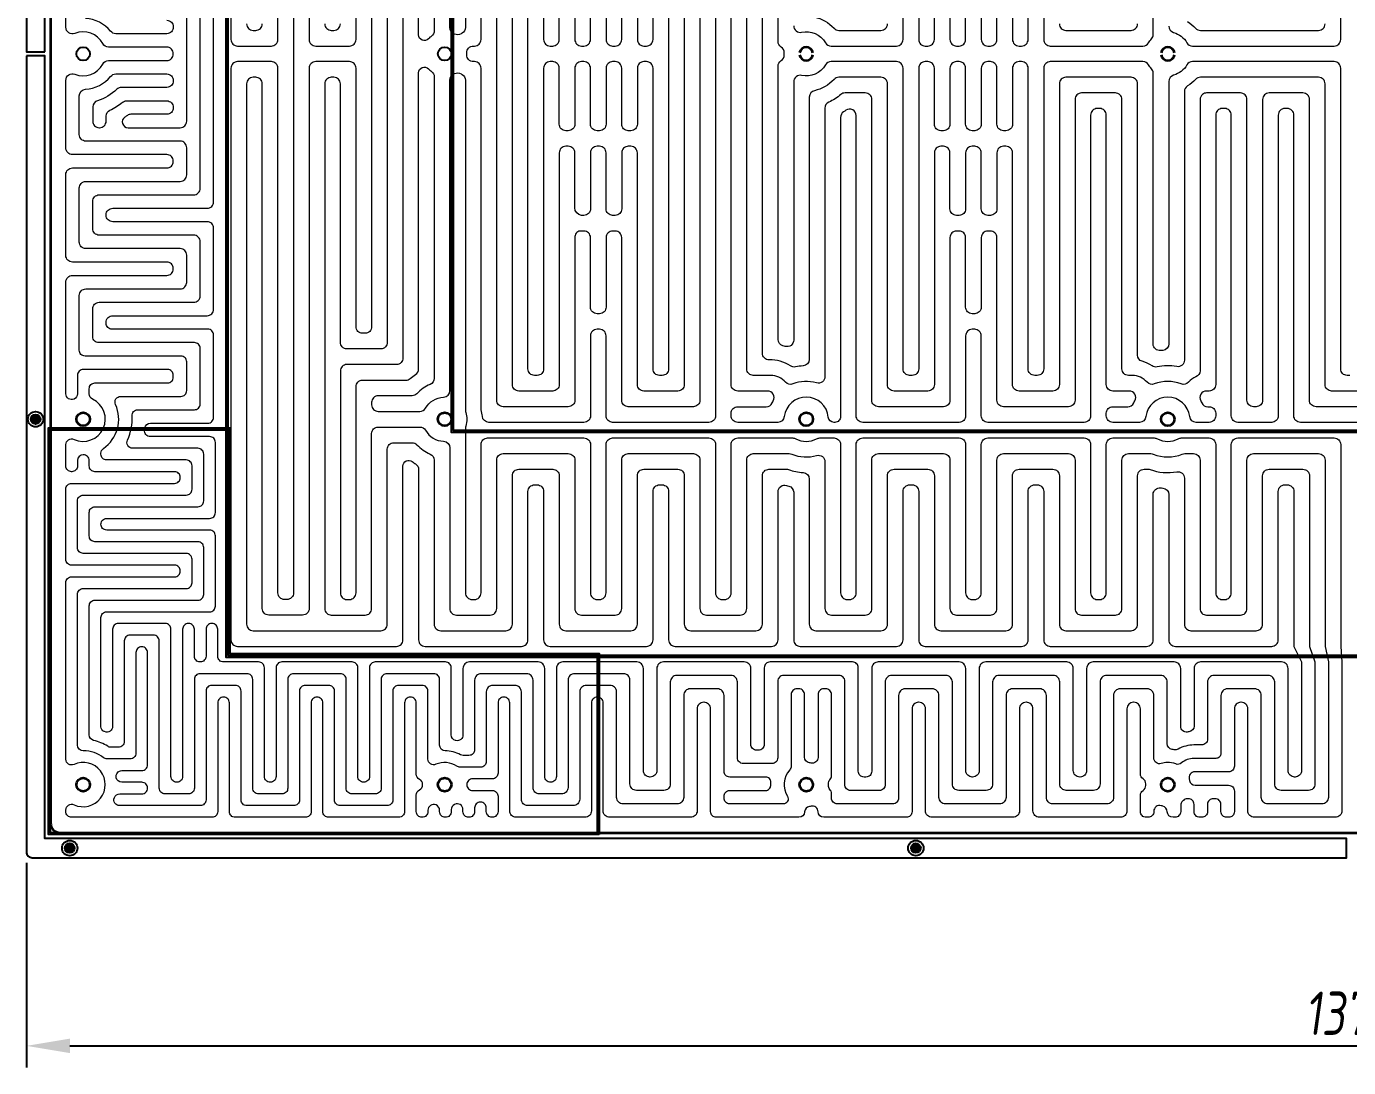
# Model space of a CAD drawing. Header units: millimetres. Extents: x -5937 to 68925, y -3068 to 5300.
# Drawn here: x 59441 to 60128, y 3664 to 4205 of the extents above; entities that cross this region are included whole.
import ezdxf

# ---------------------------------------------------------------- set-up
doc = ezdxf.new("R2010")
doc.units = ezdxf.units.MM
doc.header["$LTSCALE"] = 7
doc.header["$PDSIZE"] = -1
doc.layers.add('参照', color=6, linetype='Continuous', lineweight=9)
doc.layers.add('填充', color=3, linetype='Continuous', lineweight=9)
doc.layers.add('发热分区', color=20, linetype='Continuous')
doc.layers.add('菲林', color=21, linetype='Continuous')
doc.styles.add('斜仿宋', font='tssdeng.shx', dxfattribs={"width": 0.8, "oblique": 8, "bigfont": 'tssdchn.shx'})
doc.dimstyles.new('YanXiu', dxfattribs={"dimtxt": 22.5778, "dimasz": 22.5778, "dimexe": 11.2889, "dimexo": 5.64445, "dimgap": 5.64445, "dimtad": 1, "dimtoh": 1, "dimzin": 9, "dimdsep": 46, "dimtxsty": '斜仿宋', "dimcen": 22.5778, "dimazin": 2, "dimtfac": 1, "dimtmove": 0, "dimatfit": 3, "dimfxl": 1, "dimarcsym": 1})

# ---------------------------------------------------------------- blocks, each defined once
blk = doc.blocks.new('*D82')
at = {"color": 0, "lineweight": -2}
for p, q in [((59440.65, 3770.41), (59440.65, 3663.94)), ((60815.65, 3770.41), (60815.65, 3663.94)), ((59463.23, 3675.23), (60793.08, 3675.23))]:
    blk.add_line(p, q, dxfattribs=at)
at = {"color": 0}
for points in [[(59463.23, 3678.99), (59463.23, 3671.47), (59440.65, 3675.23)], [(60793.08, 3671.47), (60793.08, 3678.99), (60815.65, 3675.23)]]:
    blk.add_solid(points, dxfattribs=at)
at = {"layer": 'Defpoints', "color": 0}
for p in [(59440.65, 3776.06), (60815.65, 3776.06), (60815.65, 3675.23)]:
    blk.add_point(p, dxfattribs=at)
at = {"color": 0, "insert": (60128.15, 3692.16), "char_height": 22.578, "attachment_point": 5, "style": '斜仿宋'}
blk.add_mtext('1375', dxfattribs=at)

msp = doc.modelspace()

# ---------------------------------------------------------------- hatches: boundary and pattern name
at = {"layer": '填充', "ltscale": 10}
h = msp.add_hatch(color=3, dxfattribs=at)
h.dxf.hatch_style = 1
edge = h.paths.add_edge_path()
edge.add_arc((59445.404, 4001.056), 2.5, 360, 720)
edge = h.paths.add_edge_path(flags=16)
edge.add_arc((59445.404, 4001.056), 1.5, 360, 720)
h = msp.add_hatch(color=3, dxfattribs=at)
h.dxf.hatch_style = 1
edge = h.paths.add_edge_path()
edge.add_arc((59445.404, 4001.056), 0.95, 360, 720)
edge = h.paths.add_edge_path(flags=16)
edge.add_arc((59445.404, 4001.056), 0.55, 360, 720)
h = msp.add_hatch(color=3, dxfattribs=at)
h.dxf.hatch_style = 1
edge = h.paths.add_edge_path()
edge.add_arc((59463.154, 3778.056), 2.5, 360, 720)
edge = h.paths.add_edge_path(flags=16)
edge.add_arc((59463.154, 3778.056), 1.5, 360, 720)
h = msp.add_hatch(color=3, dxfattribs=at)
h.dxf.hatch_style = 1
edge = h.paths.add_edge_path()
edge.add_arc((59463.154, 3778.056), 0.95, 360, 720)
edge = h.paths.add_edge_path(flags=16)
edge.add_arc((59463.154, 3778.056), 0.55, 360, 720)
h = msp.add_hatch(color=3, dxfattribs=at)
h.dxf.hatch_style = 1
edge = h.paths.add_edge_path()
edge.add_arc((59903.154, 3778.056), 2.5, 360, 720)
edge = h.paths.add_edge_path(flags=16)
edge.add_arc((59903.154, 3778.056), 1.5, 360, 720)
h = msp.add_hatch(color=3, dxfattribs=at)
h.dxf.hatch_style = 1
edge = h.paths.add_edge_path()
edge.add_arc((59903.154, 3778.056), 0.95, 360, 720)
edge = h.paths.add_edge_path(flags=16)
edge.add_arc((59903.154, 3778.056), 0.55, 360, 720)

# ---------------------------------------------------------------- linework, layer by layer
at = {"color": 7, "linetype": 'Continuous', "lineweight": 35}
for points in [[(59655.154, 4601.056), (59655.154, 4626.056), (59639.154, 4626.056), (59623.154, 4626.056), (59623.154, 4601.056, -0.4142136), (59618.154, 4596.056), (59458.154, 4596.056, 0.4142136), (59453.154, 4591.056), (59453.154, 3791.056, 0.4142136), (59458.154, 3786.056), (60798.154, 3786.056, 0.4142136), (60803.154, 3791.056), (60803.154, 4591.056, 0.4142136), (60798.154, 4596.056), (60638.154, 4596.056, -0.4142136), (60633.154, 4601.056), (60633.154, 4626.056), (60617.154, 4626.056), (60601.154, 4626.056), (60601.154, 4601.056)], [(59849.618, 4191.556, 0.8660254), (59842.69, 4191.556)], [(60037.618, 4191.556, 0.8660254), (60030.69, 4191.556)], [(59842.69, 4190.556, 0.8660254), (59849.618, 4190.556)], [(60030.69, 4190.556, 0.8660254), (60037.618, 4190.556)]]:
    msp.add_lwpolyline(points, format="xyb", dxfattribs=at)
at = {"color": 4}
for points in [[(59453.154, 4386.616), (59545.41, 4386.616), (59545.41, 3995.496), (59453.154, 3995.496)], [(59737.488, 3786.056), (60518.82, 3786.056), (60518.82, 3877.312), (59737.488, 3877.312)]]:
    msp.add_lwpolyline(points, close=True, dxfattribs=at)
at = {"color": 5}
for points in [[(59738.488, 3785.056), (59452.154, 3785.056), (59452.154, 3996.496), (59546.41, 3996.496), (59546.41, 3879.312), (59738.488, 3879.312)], [(59737.488, 3786.056), (59453.154, 3786.056), (59453.154, 3995.496), (59545.41, 3995.496), (59545.41, 3878.312), (59737.488, 3878.312), (59737.488, 3786.056)]]:
    msp.add_lwpolyline(points, close=True, dxfattribs=at)
at = {"color": 1}
for centre, radius in [((59470.154, 4191.056), 3.492), ((59658.154, 4191.056), 3.5)]:
    msp.add_circle(centre, radius, dxfattribs=at)
at = {"color": 7, "linetype": 'Continuous', "lineweight": 35}
for centre in [(59470.154, 4001.056), (59658.154, 4001.056), (59846.154, 4001.056), (60034.154, 4001.056), (59470.154, 3811.056), (59658.154, 3811.056), (59846.154, 3811.056), (60034.154, 3811.056)]:
    msp.add_circle(centre, 3.5, dxfattribs=at)
at = {"layer": '参照'}
for points in [[(59547.02, 4495.765), (59547.02, 4198.52, 0.4142136), (59550.42, 4195.12), (59568.003, 4195.12, 0.4142136), (59571.403, 4198.52), (59571.403, 4471.382, -0.4142136)], [(59587.659, 4479.51), (59587.659, 4198.52, 0.4142136), (59591.059, 4195.12), (59608.642, 4195.12, 0.4142136), (59612.042, 4198.52), (59612.042, 4332.953, -0.4142136)], [(59579.531, 4471.382), (59579.531, 3910.731, -0.4142136), (59576.131, 3907.331), (59574.803, 3907.331, -0.4142136), (59571.403, 3910.731), (59571.403, 4183.592, 0.4142136), (59568.003, 4186.992), (59550.42, 4186.992, 0.4142136), (59547.02, 4183.592), (59547.02, 3886.347, 0.4142136), (59550.42, 3882.947), (59633.025, 3882.947, 0.4142136), (59636.425, 3886.347), (59636.425, 3976.66, -0.6219252), (59641.252, 3979.04, 0.0193871), (59643.008, 3977.797, -0.2536359), (59644.553, 3974.948), (59644.553, 3886.347, 0.4142136), (59647.953, 3882.947), (59698.047, 3882.947, 0.4142136), (59701.447, 3886.347), (59701.447, 3963.528, -0.4142136), (59704.847, 3966.928), (59706.175, 3966.928, -0.4142136), (59709.575, 3963.528), (59709.575, 3886.347, 0.4142136), (59712.975, 3882.947), (59763.069, 3882.947, 0.4142136), (59766.469, 3886.347), (59766.469, 3963.528, -0.4142136), (59769.869, 3966.928), (59771.196, 3966.928, -0.4142136), (59774.596, 3963.528), (59774.596, 3886.347, 0.4142136), (59777.996, 3882.947), (59828.091, 3882.947, 0.4142136), (59831.491, 3886.347), (59831.491, 3963.415, -0.5021788), (59835.865, 3966.673, 0.0087743), (59837.078, 3966.333, -0.3411658), (59839.618, 3963.043), (59839.618, 3886.347, 0.4142136), (59843.018, 3882.947), (59893.112, 3882.947, 0.4142136), (59896.512, 3886.347), (59896.512, 3963.528, -0.4142136), (59899.912, 3966.928), (59901.24, 3966.928, -0.4142136), (59904.64, 3963.528), (59904.64, 3886.347, 0.4142136), (59908.04, 3882.947), (59958.134, 3882.947, 0.4142136), (59961.534, 3886.347), (59961.534, 3963.528, -0.4142136), (59964.934, 3966.928), (59966.262, 3966.928, -0.4142136), (59969.662, 3963.528), (59969.662, 3886.347, 0.4142136), (59973.062, 3882.947), (60023.156, 3882.947, 0.4142136), (60026.556, 3886.347), (60026.556, 3961.991, -0.4459295), (60030.319, 3965.372, 0.0084832), (60031.532, 3965.262, -0.3929539), (60034.684, 3961.871), (60034.684, 3886.347, 0.4142136), (60038.084, 3882.947), (60088.178, 3882.947, 0.4142136), (60091.578, 3886.347), (60091.578, 3963.528, -0.4142136), (60094.978, 3966.928), (60096.305, 3966.928, -0.4142136), (60099.705, 3963.528), (60099.705, 3882.947), (60103.709, 3874.82), (60103.709, 3818.409, -0.4142136), (60100.309, 3815.009), (60100.125, 3815.009, -0.4142136), (60096.725, 3818.409), (60096.725, 3871.42, 0.4142136), (60093.325, 3874.82), (60051.235, 3874.82, 0.4142136), (60047.835, 3871.42), (60047.835, 3841.513, -0.3833394), (60045.154, 3838.53, 0.0093416), (60044.281, 3838.42, -0.4570215), (60040.851, 3841.389), (60040.851, 3871.42, 0.4142136), (60037.451, 3874.82), (59995.361, 3874.82, 0.4142136), (59991.961, 3871.42), (59991.961, 3818.409, -0.4142136), (59988.561, 3815.009), (59988.376, 3815.009, -0.4142136), (59984.976, 3818.409), (59984.976, 3871.42, 0.4142136), (59981.576, 3874.82), (59939.486, 3874.82, 0.4142136), (59936.086, 3871.42), (59936.086, 3818.409, -0.4142136), (59932.686, 3815.009), (59932.502, 3815.009, -0.4142136), (59929.102, 3818.409), (59929.102, 3871.42, 0.4142136), (59925.702, 3874.82), (59883.612, 3874.82, 0.4142136), (59880.212, 3871.42), (59880.212, 3818.009, -0.4142136), (59877.212, 3815.009), (59876.228, 3815.009, -0.4142136), (59873.228, 3818.009), (59873.228, 3871.82, 0.4142136), (59870.228, 3874.82), (59827.337, 3874.82, 0.4142136), (59824.337, 3871.82), (59824.337, 3831.978, -0.4142136), (59821.337, 3828.978), (59820.353, 3828.978, -0.4142136), (59817.353, 3831.978), (59817.353, 3871.42, 0.4142136), (59813.953, 3874.82), (59771.863, 3874.82, 0.4142136), (59768.463, 3871.42), (59768.463, 3818.409, -0.4142136), (59765.063, 3815.009), (59764.879, 3815.009, -0.4142136), (59761.479, 3818.409), (59761.479, 3871.42, 0.4142136), (59758.079, 3874.82), (59719.631, 3874.82, 0.4142136), (59716.231, 3871.42), (59716.231, 3815.276, -0.4142136), (59713.231, 3812.276), (59713.158, 3812.276, -0.4142136), (59710.158, 3815.276), (59710.158, 3871.42, 0.4142136), (59706.758, 3874.82), (59671.045, 3874.82, 0.4142136), (59667.645, 3871.42), (59667.645, 3836.893, -0.4882843), (59663.914, 3833.984, 0.0007086), (59663.849, 3834, -0.3446219), (59661.572, 3836.912), (59661.572, 3871.82, 0.4142136), (59658.572, 3874.82), (59622.059, 3874.82, 0.4142136), (59619.059, 3871.82), (59619.059, 3815.276, -0.4142136), (59616.059, 3812.276), (59615.986, 3812.276, -0.4142136), (59612.986, 3815.276), (59612.986, 3871.82, 0.4142136), (59609.986, 3874.82), (59573.473, 3874.82, 0.4142136), (59570.473, 3871.82), (59570.473, 3815.276, -0.4142136), (59567.473, 3812.276), (59567.4, 3812.276, -0.4142136), (59564.4, 3815.276), (59564.4, 3871.82, 0.4142136), (59561.4, 3874.82), (59543.107, 3874.82, -0.4142136), (59540.107, 3877.82), (59540.107, 3891.832, 0.4142136), (59537.107, 3894.832), (59537.033, 3894.832, 0.4142136), (59534.033, 3891.832), (59534.033, 3877.82, -0.4142136), (59531.033, 3874.82), (59530.96, 3874.82, -0.4142136), (59527.96, 3877.82), (59527.96, 3891.832, 0.4142136), (59524.96, 3894.832), (59524.887, 3894.832, 0.4142136), (59521.887, 3891.832), (59521.887, 3815.276, -0.4142136), (59518.887, 3812.276), (59518.814, 3812.276, -0.4142136), (59515.814, 3815.276), (59515.814, 3891.832, 0.4142136), (59512.814, 3894.832), (59488.447, 3894.832, 0.4142136), (59485.447, 3891.832), (59485.447, 3841.378, -0.5320931), (59481.32, 3838.598, 0.00269), (59481.023, 3838.716, -0.3083471), (59479.374, 3841.136), (59479.374, 3897.905, -0.4142136), (59482.374, 3900.905), (59535.892, 3900.905, 0.4142136), (59538.892, 3903.905), (59538.892, 3940.418, 0.4142136), (59535.892, 3943.418), (59482.374, 3943.418, -0.4142136), (59479.374, 3946.418), (59479.374, 3946.491, -0.4142136), (59482.374, 3949.491), (59535.892, 3949.491, 0.4142136), (59538.892, 3952.491), (59538.892, 3989.004, 0.4142136), (59535.892, 3992.004), (59505.074, 3992.004, -0.465421), (59502.118, 3995.516, 0.0070308), (59502.261, 3996.417, -0.3727824), (59505.23, 3998.988), (59534.981, 3998.988, 0.4142136), (59537.981, 4001.988), (59537.981, 4044.878, 0.4142136), (59534.981, 4047.878), (59485.107, 4047.878, -0.4142136), (59482.107, 4050.878), (59482.107, 4051.463, -0.4142136), (59485.507, 4054.863), (59534.581, 4054.863, 0.4142136), (59537.981, 4058.263), (59537.981, 4100.353, 0.4142136), (59534.581, 4103.753), (59485.507, 4103.753, -0.4142136), (59482.107, 4107.153), (59482.107, 4107.337, -0.4142136), (59485.507, 4110.737), (59534.581, 4110.737, 0.4142136), (59537.981, 4114.137), (59537.981, 4267.976, 0.4142136)], [(60034.684, 4205.429, 0.3380395), (60037.187, 4202.149, -0.1973142), (60044.107, 4196.817, 0.2676613), (60047.05, 4195.12), (60120.689, 4195.12, 0.4142136), (60124.089, 4198.52), (60124.089, 4382.673)], [(59668.936, 4376.486), (59668.936, 4204.809, -0.2718953), (59667.193, 4201.84, 0.0143471), (59666.644, 4201.513, -0.2633699), (59663.299, 4201.341, 0.0113501), (59662.827, 4201.564, -0.2963387), (59660.808, 4204.671), (59660.808, 4366.08, 0.3977826)], [(59798.98, 4217.957), (59798.98, 4002.839, -0.4142136), (59795.58, 3999.439), (59745.486, 3999.439, -0.4142136), (59742.086, 4002.839), (59742.086, 4044.41, 0.4142136), (59738.686, 4047.81), (59737.358, 4047.81, 0.4142136), (59733.958, 4044.41), (59733.958, 4002.839, -0.4142136), (59730.558, 3999.439), (59681.113, 3999.439, -0.391694), (59677.723, 4002.576, 0.0432657), (59677.17, 4005.921, -0.0626942), (59677.064, 4006.763), (59677.064, 4183.592, 0.4142136), (59673.664, 4186.992), (59673.039, 4186.992, -0.4273287), (59669.643, 4190.544, 0.0222883), (59669.643, 4191.569, -0.4273287), (59673.039, 4195.12), (59673.664, 4195.12, 0.4142136), (59677.064, 4198.52), (59677.064, 4375.349, -0.0626942)], [(59790.852, 4226.081), (59790.852, 4010.967, -0.4142136), (59787.452, 4007.567), (59753.613, 4007.567, -0.4142136), (59750.213, 4010.967), (59750.213, 4095.511, 0.4142136), (59746.813, 4098.911), (59745.486, 4098.911, 0.4142136), (59742.086, 4095.511), (59742.086, 4059.338, -0.4142136), (59738.686, 4055.938), (59737.358, 4055.938, -0.4142136), (59733.958, 4059.338), (59733.958, 4095.511, 0.4142136), (59730.558, 4098.911), (59729.23, 4098.911, 0.4462001), (59725.83, 4096.019), (59725.83, 4010.967, -0.4142136), (59722.43, 4007.567), (59688.592, 4007.567, -0.4142136), (59685.192, 4010.967), (59685.192, 4371.146, -0.4142136)], [(59652.681, 4359.74), (59652.681, 4203.026, -0.2375353), (59651.305, 4200.294, 0.0455386), (59649.746, 4198.902, -0.6807541), (59644.553, 4200.949), (59644.553, 4354.894, 0.2531741)], [(59782.724, 4234.209), (59782.724, 4019.094, -0.4142136), (59779.324, 4015.694), (59761.741, 4015.694, -0.4142136), (59758.341, 4019.094), (59758.341, 4139.57, 0.4142136), (59754.941, 4142.97), (59753.613, 4142.97, 0.4142136), (59750.213, 4139.57), (59750.213, 4110.438, -0.4142136), (59746.813, 4107.038), (59745.486, 4107.038, -0.4142136), (59742.086, 4110.438), (59742.086, 4139.57, 0.4142136), (59738.686, 4142.97), (59737.358, 4142.97, 0.4142136), (59733.958, 4139.57), (59733.958, 4110.438, -0.4142136), (59730.558, 4107.038), (59729.23, 4107.038, -0.3844961), (59725.83, 4110.946), (59725.83, 4139.57, 0.4142136), (59722.43, 4142.97), (59721.102, 4142.97, 0.4142136), (59717.702, 4139.57), (59717.702, 4019.094, -0.4142136), (59714.302, 4015.694), (59696.719, 4015.694, -0.4142136), (59693.319, 4019.094), (59693.319, 4363.018, -0.4142136)], [(59774.596, 4242.337), (59774.596, 4027.222, -0.4142136), (59771.196, 4023.822), (59769.869, 4023.822, -0.4142136), (59766.469, 4027.222), (59766.469, 4183.592, 0.4142136), (59763.069, 4186.992), (59761.741, 4186.992, 0.4142136), (59758.341, 4183.592), (59758.341, 4154.497, -0.4142136), (59754.941, 4151.097), (59753.613, 4151.097, -0.4142136), (59750.213, 4154.497), (59750.213, 4183.592, 0.4142136), (59746.813, 4186.992), (59745.486, 4186.992, 0.4142136), (59742.086, 4183.592), (59742.086, 4154.497, -0.4142136), (59738.686, 4151.097), (59737.358, 4151.097, -0.4142136), (59733.958, 4154.497), (59733.958, 4183.592, 0.4142136), (59730.558, 4186.992), (59729.23, 4186.992, 0.4142136), (59725.83, 4183.592), (59725.83, 4154.497, -0.4142136), (59722.43, 4151.097), (59721.102, 4151.097, -0.4142136), (59717.702, 4154.497), (59717.702, 4183.592, 0.4142136), (59714.302, 4186.992), (59712.975, 4186.992, 0.4142136), (59709.575, 4183.592), (59709.575, 4027.222, -0.4142136), (59706.175, 4023.822), (59704.847, 4023.822, -0.4142136), (59701.447, 4027.222), (59701.447, 4354.89, -0.4142136)], [(59709.575, 4354.89), (59709.575, 4198.52, 0.4142136), (59712.975, 4195.12), (59714.302, 4195.12, 0.4142136), (59717.702, 4198.52), (59717.702, 4227.615, -0.4142136)], [(59839.618, 4205.622, 0.4777778), (59843.734, 4202.299, -0.325345), (59856.107, 4196.817, 0.2676613), (59859.05, 4195.12), (59893.112, 4195.12, 0.4142136), (59896.512, 4198.52), (59896.512, 4354.89, -0.4142136)], [(59904.64, 4354.89), (59904.64, 4198.52, 0.4142136), (59908.04, 4195.12), (59909.368, 4195.12, 0.4142136), (59912.768, 4198.52), (59912.768, 4227.615, -0.4142136)], [(59953.406, 4227.615), (59953.406, 4198.52, 0.4142136), (59956.806, 4195.12), (59958.134, 4195.12, 0.4142136), (59961.534, 4198.52), (59961.534, 4354.89, -0.4142136)], [(59969.662, 4354.89), (59969.662, 4198.52, 0.4142136), (59973.062, 4195.12), (60021.258, 4195.12, 0.2676613), (60024.201, 4196.817, -0.0540054), (60025.666, 4198.815, 0.1872654), (60026.556, 4201.108), (60026.556, 4341.991, -0.4459295)], [(59636.425, 4349.109), (59636.425, 4032.904, -0.4142136), (59633.025, 4029.504), (59607.314, 4029.504, 0.4142136), (59603.914, 4026.104), (59603.914, 3910.731, 0.4142136), (59607.314, 3907.331), (59608.642, 3907.331, 0.4142136), (59612.042, 3910.731), (59612.042, 4017.976, -0.4142136), (59615.442, 4021.376), (59637.953, 4021.376, 0.1782153), (59640.158, 4022.187, -0.0320733), (59643.008, 4024.316, 0.2536359), (59644.553, 4027.165), (59644.553, 4181.164, -0.6807541), (59649.746, 4183.21, 0.0455386), (59651.305, 4181.818, -0.2375353), (59652.681, 4179.087), (59652.681, 4022.306, -0.3025613), (59650.591, 4019.168, 0.1082814), (59643.71, 4014.346, -0.2097527), (59641.208, 4013.248), (59623.57, 4013.248, 0.4142136), (59620.17, 4009.848), (59620.17, 4008.52, 0.4142136), (59623.57, 4005.12), (59645.258, 4005.12, 0.2676613), (59648.201, 4006.817, -0.2542882), (59657.579, 4012.542, 0.3996201), (59660.808, 4015.938), (59660.808, 4177.442, -0.2963387), (59662.827, 4180.548, 0.0113501), (59663.299, 4180.771, -0.2633699), (59666.644, 4180.6, 0.0143471), (59667.193, 4180.273, -0.2718953), (59668.936, 4177.304), (59668.936, 4005.626, 0.0780936), (59669.1, 4004.583, -0.1571456), (59669.1, 3997.529, 0.0780936), (59668.936, 3996.486), (59668.936, 3910.731, 0.4142136), (59672.336, 3907.331), (59673.664, 3907.331, 0.4142136), (59677.064, 3910.731), (59677.064, 3987.911, -0.4142136), (59680.464, 3991.311), (59730.558, 3991.311, -0.4142136), (59733.958, 3987.911), (59733.958, 3910.731, 0.4142136), (59737.358, 3907.331), (59738.686, 3907.331, 0.4142136), (59742.086, 3910.731), (59742.086, 3987.911, -0.4142136), (59745.486, 3991.311), (59795.58, 3991.311, -0.4142136), (59798.98, 3987.911), (59798.98, 3910.731, 0.4142136), (59802.38, 3907.331), (59803.707, 3907.331, 0.4142136), (59807.107, 3910.731), (59807.107, 3987.911, -0.4142136), (59810.507, 3991.311), (59839.139, 3991.311, -0.123181), (59840.739, 3990.911, 0.2501577), (59851.569, 3990.911, -0.123181), (59853.17, 3991.311), (59860.601, 3991.311, -0.4142136), (59864.001, 3987.911), (59864.001, 3910.731, 0.4142136), (59867.401, 3907.331), (59868.729, 3907.331, 0.4142136), (59872.129, 3910.731), (59872.129, 3987.911, -0.4142136), (59875.529, 3991.311), (59925.623, 3991.311, -0.4142136), (59929.023, 3987.911), (59929.023, 3910.731, 0.4142136), (59932.423, 3907.331), (59933.751, 3907.331, 0.4142136), (59937.151, 3910.731), (59937.151, 3987.911, -0.4142136), (59940.551, 3991.311), (59990.645, 3991.311, -0.4142136), (59994.045, 3987.911), (59994.045, 3910.731, 0.4142136), (59997.445, 3907.331), (59998.773, 3907.331, 0.4142136), (60002.173, 3910.731), (60002.173, 3987.911, -0.4142136), (60005.573, 3991.311), (60027.139, 3991.311, -0.123181), (60028.739, 3990.911, 0.2501577), (60039.569, 3990.911, -0.123181), (60041.17, 3991.311), (60055.667, 3991.311, -0.4142136), (60059.067, 3987.911), (60059.067, 3910.731, 0.4142136), (60062.467, 3907.331), (60063.795, 3907.331, 0.4142136), (60067.195, 3910.731), (60067.195, 3987.911, -0.4142136), (60070.595, 3991.311), (60120.689, 3991.311, -0.4142136), (60124.089, 3987.911), (60124.089, 3882.947), (60124.662, 3874.82), (60124.662, 3797.456, -0.4142136), (60121.262, 3794.056), (60079.172, 3794.056, -0.4142136), (60075.772, 3797.456), (60075.772, 3850.467, 0.4142136), (60072.372, 3853.867), (60072.188, 3853.867, 0.4142136), (60068.788, 3850.467), (60068.788, 3820.711, -0.4142136), (60065.788, 3817.711), (60048.186, 3817.711, 0.4909755), (60045.283, 3813.955, -0.0173899), (60045.457, 3813.175, 0.3609365), (60048.406, 3810.727), (60065.788, 3810.727, -0.4142136), (60068.788, 3807.727), (60068.788, 3797.056, -0.4142136), (60065.788, 3794.056), (60064.803, 3794.056, -0.4142136), (60061.803, 3797.056), (60061.803, 3800.743, 0.4142136), (60058.803, 3803.743), (60057.819, 3803.743, 0.4142136), (60054.819, 3800.743), (60054.819, 3797.056, -0.4142136), (60051.819, 3794.056), (60050.835, 3794.056, -0.4142136), (60047.835, 3797.056), (60047.835, 3800.743, 0.4142136), (60044.835, 3803.743), (60044.347, 3803.743, 0.197379), (60042.238, 3802.877, -0.0117559), (60041.844, 3802.506, 0.2127037), (60040.851, 3800.275), (60040.851, 3797.056, -0.4142136), (60037.851, 3794.056), (60036.865, 3794.056, -0.4082558), (60033.866, 3796.995, 0.3429904), (60031.547, 3799.856, -0.0175847), (60030.766, 3800.067, 0.5047852), (60026.882, 3797.2), (60026.882, 3797.056, -0.4142136), (60023.882, 3794.056), (60022.898, 3794.056, -0.4142136), (60019.898, 3797.056), (60019.898, 3805.511, -0.2556965), (60021.28, 3808.038, 0.2647582), (60022.661, 3810.666, -0.0169755), (60022.661, 3811.447, 0.2647582), (60021.28, 3814.075, -0.2556965), (60019.898, 3816.602), (60019.898, 3850.467, 0.4142136), (60016.498, 3853.867), (60016.313, 3853.867, 0.4142136), (60012.913, 3850.467), (60012.913, 3797.456, -0.4142136), (60009.513, 3794.056), (59967.423, 3794.056, -0.4142136), (59964.023, 3797.456), (59964.023, 3850.467, 0.4142136), (59960.623, 3853.867), (59960.439, 3853.867, 0.4142136), (59957.039, 3850.467), (59957.039, 3797.456, -0.4142136), (59953.639, 3794.056), (59911.549, 3794.056, -0.4142136), (59908.149, 3797.456), (59908.149, 3850.467, 0.4142136), (59904.749, 3853.867), (59904.565, 3853.867, 0.4142136), (59901.165, 3850.467), (59901.165, 3797.056, -0.4142136), (59898.165, 3794.056), (59855.273, 3794.056, -0.4064108), (59852.274, 3796.976, 0.4710798), (59848.629, 3799.826, -0.0172619), (59847.848, 3799.682, 0.3554097), (59845.295, 3796.885, -0.3976166), (59842.3, 3794.056), (59799.4, 3794.056, -0.4142136), (59796.4, 3797.056), (59796.4, 3850.467, 0.4142136), (59793, 3853.867), (59792.816, 3853.867, 0.4142136), (59789.416, 3850.467), (59789.416, 3797.456, -0.4142136), (59786.016, 3794.056), (59743.926, 3794.056, -0.4142136), (59740.526, 3797.456), (59740.526, 3853.6, 0.4142136), (59737.526, 3856.6), (59737.451, 3856.6, 0.4142136), (59734.451, 3853.6), (59734.451, 3797.456, -0.4142136), (59731.051, 3794.056), (59695.338, 3794.056, -0.4142136), (59691.938, 3797.456), (59691.938, 3853.6, 0.4142136), (59688.938, 3856.6), (59688.865, 3856.6, 0.4142136), (59685.865, 3853.6), (59685.865, 3817.093, -0.4142136), (59682.865, 3814.093), (59672.654, 3814.093, 0.4149537), (59669.654, 3811.085, -0.0012631), (59669.654, 3811.027, 0.4149537), (59672.654, 3808.02), (59682.865, 3808.02, -0.4142136), (59685.865, 3805.02), (59685.865, 3797.056, -0.4142136), (59682.865, 3794.056), (59682.792, 3794.056, -0.4142136), (59679.792, 3797.056), (59679.792, 3798.946, 0.4142136), (59676.792, 3801.946), (59676.718, 3801.946, 0.4142136), (59673.718, 3798.946), (59673.718, 3797.056, -0.4142136), (59670.718, 3794.056), (59670.645, 3794.056, -0.4142136), (59667.645, 3797.056), (59667.645, 3798.09, 0.5576947), (59663.302, 3800.773, -0.0014106), (59663.244, 3800.744, 0.2854735), (59661.572, 3798.054), (59661.572, 3797.056, -0.4142136), (59658.572, 3794.056), (59658.499, 3794.056, -0.4142136), (59655.499, 3797.056), (59655.499, 3797.705, 0.3011688), (59653.669, 3800.467, -0.0013734), (59653.611, 3800.492, 0.5388504), (59649.425, 3797.736), (59649.425, 3797.056, -0.4142136), (59646.425, 3794.056), (59646.352, 3794.056, -0.4142136), (59643.352, 3797.056), (59643.352, 3805.66, -0.2833494), (59645.003, 3808.34, 0.2840318), (59646.654, 3811.027, -0.0012631), (59646.654, 3811.085, 0.2840318), (59645.003, 3813.773, -0.2833494), (59643.352, 3816.452), (59643.352, 3853.6, 0.4142136), (59640.352, 3856.6), (59640.279, 3856.6, 0.4142136), (59637.279, 3853.6), (59637.279, 3797.056, -0.4142136), (59634.279, 3794.056), (59597.766, 3794.056, -0.4142136), (59594.766, 3797.056), (59594.766, 3853.6, 0.4142136), (59591.766, 3856.6), (59591.693, 3856.6, 0.4142136), (59588.693, 3853.6), (59588.693, 3797.056, -0.4142136), (59585.693, 3794.056), (59549.18, 3794.056, -0.4142136), (59546.18, 3797.056), (59546.18, 3853.6, 0.4142136), (59543.18, 3856.6), (59543.107, 3856.6, 0.4142136), (59540.107, 3853.6), (59540.107, 3797.056, -0.4142136), (59537.107, 3794.056), (59464.154, 3794.056, -0.4142136), (59461.154, 3797.056), (59461.154, 3797.856, -0.5454633), (59465.396, 3800.587, 1.5529873), (59465.396, 3821.525, -0.5454633), (59461.154, 3824.257), (59461.154, 3916.125, -0.4142136), (59464.154, 3919.125), (59517.673, 3919.125, 0.4142136), (59520.673, 3922.125), (59520.673, 3922.198, 0.4142136), (59517.673, 3925.198), (59464.154, 3925.198, -0.4142136), (59461.154, 3928.198), (59461.154, 3964.711, -0.4142136), (59464.154, 3967.711), (59517.673, 3967.711, 0.4142136), (59520.673, 3970.711), (59520.673, 3970.784, 0.4142136), (59517.673, 3973.784), (59476.301, 3973.784, -0.4142136), (59473.301, 3976.784), (59473.301, 3979.577, 0.4162127), (59470.28, 3982.577, -0.0008527), (59470.217, 3982.576, 0.4132151), (59467.227, 3979.576), (59467.227, 3976.784, -0.4142136), (59464.227, 3973.784), (59464.154, 3973.784, -0.4142136), (59461.154, 3976.784), (59461.154, 3987.856, -0.5454633), (59465.396, 3990.587, 0.9944522), (59475.029, 4011.472, -0.2910906), (59473.301, 4014.189), (59473.301, 4016.941, -0.4142136), (59476.301, 4019.941), (59514.029, 4019.941, 0.4142136), (59517.029, 4022.941), (59517.029, 4023.925, 0.4142136), (59514.029, 4026.925), (59470.227, 4026.925, 0.4142136), (59467.227, 4023.925), (59467.227, 4014.29, -0.2956165), (59465.454, 4011.552, 0.0013857), (59465.396, 4011.525, -0.5454633), (59461.154, 4014.257), (59461.154, 4072.415, -0.4142136), (59464.554, 4075.815), (59513.629, 4075.815, 0.4142136), (59517.029, 4079.215), (59517.029, 4079.4, 0.4142136), (59513.629, 4082.8), (59464.554, 4082.8, -0.4142136), (59461.154, 4086.2), (59461.154, 4128.29, -0.4142136), (59464.554, 4131.69), (59513.629, 4131.69, 0.4142136), (59517.029, 4135.09), (59517.029, 4135.274, 0.4142136), (59513.629, 4138.674), (59464.554, 4138.674, -0.4142136), (59461.154, 4142.074), (59461.154, 4177.257, -0.5322047), (59465.833, 4180.408, 0.386471), (59480.342, 4185.738, -0.2793546), (59483.356, 4187.564), (59513.629, 4187.564, 0.4142136), (59517.029, 4190.964), (59517.029, 4191.148, 0.4142136), (59513.629, 4194.548), (59483.356, 4194.548, -0.2793546), (59480.342, 4196.375, 0.386471), (59465.833, 4201.705, -0.5322047), (59461.154, 4204.855), (59461.154, 4240.038, -0.4142136)], [(59628.297, 4341.081), (59628.297, 4041.032, -0.4142136), (59624.897, 4037.632), (59607.314, 4037.632, -0.4142136), (59603.914, 4041.032), (59603.914, 4175.465, 0.4142136), (59600.514, 4178.865), (59599.187, 4178.865, 0.4142136), (59595.787, 4175.465), (59595.787, 3902.603, 0.4142136), (59599.187, 3899.203), (59616.77, 3899.203, 0.4142136), (59620.17, 3902.603), (59620.17, 3993.592, -0.4142136), (59623.57, 3996.992), (59645.258, 3996.992, -0.2676613), (59648.201, 3995.296, 0.2542882), (59657.579, 3989.571, -0.3996201), (59660.808, 3986.175), (59660.808, 3902.603, 0.4142136), (59664.208, 3899.203), (59681.792, 3899.203, 0.4142136), (59685.192, 3902.603), (59685.192, 3979.784, -0.4142136), (59688.592, 3983.184), (59722.43, 3983.184, -0.4142136), (59725.83, 3979.784), (59725.83, 3902.603, 0.4142136), (59729.23, 3899.203), (59746.813, 3899.203, 0.4142136), (59750.213, 3902.603), (59750.213, 3979.784, -0.4142136), (59753.613, 3983.184), (59787.452, 3983.184, -0.4142136), (59790.852, 3979.784), (59790.852, 3902.603, 0.4142136), (59794.252, 3899.203), (59811.835, 3899.203, 0.4142136), (59815.235, 3902.603), (59815.235, 3979.784, -0.4142136), (59818.635, 3983.184), (59837.331, 3983.184, -0.0986129), (59838.633, 3982.924, 0.1693796), (59851.541, 3982.18, -0.4981807), (59855.874, 3978.91), (59855.874, 3902.603, 0.4142136), (59859.274, 3899.203), (59876.857, 3899.203, 0.4142136), (59880.257, 3902.603), (59880.257, 3979.784, -0.4142136), (59883.657, 3983.184), (59917.496, 3983.184, -0.4142136), (59920.896, 3979.784), (59920.896, 3902.603, 0.4142136), (59924.296, 3899.203), (59941.879, 3899.203, 0.4142136), (59945.279, 3902.603), (59945.279, 3979.784, -0.4142136), (59948.679, 3983.184), (59982.517, 3983.184, -0.4142136), (59985.917, 3979.784), (59985.917, 3902.603, 0.4142136), (59989.317, 3899.203), (60006.9, 3899.203, 0.4142136), (60010.3, 3902.603), (60010.3, 3979.784, -0.4142136), (60013.7, 3983.184), (60025.331, 3983.184, -0.0986129), (60026.633, 3982.924, 0.1991626), (60041.675, 3982.924, -0.0986129), (60042.978, 3983.184), (60047.539, 3983.184, -0.4142136), (60050.939, 3979.784), (60050.939, 3902.603, 0.4142136), (60054.339, 3899.203), (60071.922, 3899.203, 0.4142136), (60075.322, 3902.603), (60075.322, 3979.784, -0.4142136), (60078.722, 3983.184), (60112.561, 3983.184, -0.4142136), (60115.961, 3979.784), (60115.961, 3882.947), (60117.678, 3874.82), (60117.678, 3804.441, -0.4142136), (60114.278, 3801.041), (60086.156, 3801.041, -0.4142136), (60082.756, 3804.441), (60082.756, 3857.451, 0.4142136), (60079.356, 3860.851), (60065.203, 3860.851, 0.4142136), (60061.803, 3857.451), (60061.803, 3827.295, -0.4142136), (60059.203, 3824.695), (60047.659, 3824.695, 0.1815516), (60041.35, 3822.326, -0.2786018), (60038.295, 3821.785, 0.0986532), (60033.866, 3822.553, 0.0686159), (60030.766, 3822.046, -0.5047852), (60026.882, 3824.913), (60026.882, 3857.451, 0.4142136), (60023.482, 3860.851), (60009.329, 3860.851, 0.4142136), (60005.929, 3857.451), (60005.929, 3804.441, -0.4142136), (60002.529, 3801.041), (59974.408, 3801.041, -0.4142136), (59971.008, 3804.441), (59971.008, 3857.451, 0.4142136), (59967.608, 3860.851), (59953.455, 3860.851, 0.4142136), (59950.055, 3857.451), (59950.055, 3804.441, -0.4142136), (59946.655, 3801.041), (59918.533, 3801.041, -0.4142136), (59915.133, 3804.441), (59915.133, 3857.451, 0.4142136), (59911.733, 3860.851), (59897.58, 3860.851, 0.4142136), (59894.18, 3857.451), (59894.18, 3804.041, -0.4142136), (59891.18, 3801.041), (59862.259, 3801.041, -0.4142136), (59859.259, 3804.041), (59859.259, 3806.471, 0.1899304), (59858.452, 3808.517, -0.1987379), (59857.648, 3810.666, 0.0169755), (59857.648, 3811.447, -0.1987379), (59858.452, 3813.595, 0.1899304), (59859.259, 3815.642), (59859.259, 3857.851, 0.4142136), (59856.259, 3860.851), (59855.275, 3860.851, 0.4142136), (59852.275, 3857.851), (59852.275, 3825.217, -0.4792661), (59848.629, 3822.287, 0.0172619), (59847.848, 3822.431, -0.3715414), (59845.29, 3825.398), (59845.29, 3857.851, 0.4142136), (59842.29, 3860.851), (59841.306, 3860.851, 0.4142136), (59838.306, 3857.851), (59838.306, 3820.677, -0.1833972), (59837.551, 3818.687, 0.331207), (59836.373, 3805.008, -0.587467), (59834.162, 3801.041), (59806.385, 3801.041, -0.4142136), (59803.385, 3804.041), (59803.385, 3805.025, -0.4142136), (59806.385, 3808.025), (59825.075, 3808.025, 0.4202199), (59827.674, 3810.678, -0.0211715), (59827.708, 3812.242, 0.4331478), (59825.114, 3815.009), (59806.385, 3815.009, -0.4142136), (59803.385, 3818.009), (59803.385, 3857.451, 0.4142136), (59799.985, 3860.851), (59785.832, 3860.851, 0.4142136), (59782.432, 3857.451), (59782.432, 3804.441, -0.4142136), (59779.032, 3801.041), (59750.91, 3801.041, -0.4142136), (59747.51, 3804.441), (59747.51, 3859.273, 0.4142136), (59744.11, 3862.673), (59731.778, 3862.673, 0.4142136), (59728.378, 3859.273), (59728.378, 3803.529, -0.4142136), (59724.978, 3800.129), (59701.411, 3800.129, -0.4142136), (59698.011, 3803.529), (59698.011, 3859.273, 0.4142136), (59694.611, 3862.673), (59683.192, 3862.673, 0.4142136), (59679.792, 3859.273), (59679.792, 3823.163, -0.4142136), (59676.792, 3820.163), (59666.134, 3820.163, -0.1467328), (59664.483, 3820.658, 0.2524007), (59653.611, 3821.621, -0.5388504), (59649.425, 3824.377), (59649.425, 3859.673, 0.4142136), (59646.425, 3862.673), (59634.206, 3862.673, 0.4142136), (59631.206, 3859.673), (59631.206, 3803.129, -0.4142136), (59628.206, 3800.129), (59603.839, 3800.129, -0.4142136), (59600.839, 3803.129), (59600.839, 3859.673, 0.4142136), (59597.839, 3862.673), (59585.619, 3862.673, 0.4142136), (59582.619, 3859.673), (59582.619, 3803.129, -0.4142136), (59579.619, 3800.129), (59555.253, 3800.129, -0.4142136), (59552.253, 3803.129), (59552.253, 3859.673, 0.4142136), (59549.253, 3862.673), (59537.033, 3862.673, 0.4142136), (59534.033, 3859.673), (59534.033, 3803.129, -0.4142136), (59531.033, 3800.129), (59489.139, 3800.129, -0.5354217), (59486.37, 3804.285, 0.000964), (59486.396, 3804.348, -0.3036263), (59489.169, 3806.203), (59500.667, 3806.203, 0.4142136), (59503.667, 3809.203), (59503.667, 3809.276, 0.4142136), (59500.667, 3812.276), (59490.29, 3812.276, -0.3549237), (59487.354, 3814.661, 0.0009099), (59487.34, 3814.723, -0.4772146), (59490.274, 3818.349), (59500.667, 3818.349, 0.4142136), (59503.667, 3821.349), (59503.667, 3879.685, 0.4142136), (59500.667, 3882.685), (59500.594, 3882.685, 0.4142136), (59497.594, 3879.685), (59497.594, 3827.423, -0.4142136), (59494.594, 3824.423), (59482.62, 3824.423, -0.1641832), (59480.802, 3825.036, 0.1632692), (59470.217, 3828.629, -0.4131711), (59467.227, 3831.629), (59467.227, 3910.051, -0.4142136), (59470.227, 3913.051), (59523.746, 3913.051, 0.4142136), (59526.746, 3916.051), (59526.746, 3928.271, 0.4142136), (59523.746, 3931.271), (59470.227, 3931.271, -0.4142136), (59467.227, 3934.271), (59467.227, 3958.638, -0.4142136), (59470.227, 3961.638), (59523.746, 3961.638, 0.4142136), (59526.746, 3964.638), (59526.746, 3976.857, 0.4142136), (59523.746, 3979.857), (59482.374, 3979.857, -0.4142136), (59479.374, 3982.857), (59479.374, 3983.391, -0.2462117), (59480.667, 3985.858, 0.3630135), (59486.973, 4008.714, -0.5456662), (59489.703, 4012.957), (59521.013, 4012.957, 0.4142136), (59524.013, 4015.957), (59524.013, 4030.91, 0.4142136), (59521.013, 4033.91), (59471.139, 4033.91, -0.4142136), (59468.139, 4036.91), (59468.139, 4065.431, -0.4142136), (59471.539, 4068.831), (59520.613, 4068.831, 0.4142136), (59524.013, 4072.231), (59524.013, 4086.384, 0.4142136), (59520.613, 4089.784), (59471.539, 4089.784, -0.4142136), (59468.139, 4093.184), (59468.139, 4121.305, -0.4142136), (59471.539, 4124.705), (59520.613, 4124.705, 0.4142136), (59524.013, 4128.105), (59524.013, 4142.258, 0.4142136), (59520.613, 4145.658), (59471.539, 4145.658, -0.4142136), (59468.139, 4149.058), (59468.139, 4169.228, -0.3957834), (59471.323, 4172.621, 0.2079698), (59484.433, 4179.337, -0.2245436), (59487.061, 4180.58), (59513.629, 4180.58, -0.4142136), (59517.029, 4177.18), (59517.029, 4176.996, -0.4142136), (59513.629, 4173.596), (59490.086, 4173.596, 0.1930017), (59487.737, 4172.654, -0.1176256), (59477.537, 4166.698, 0.3304233), (59475.123, 4163.444), (59475.123, 4156.043, 0.4142136), (59478.523, 4152.643), (59478.707, 4152.643, 0.4142136), (59482.107, 4156.043), (59482.107, 4158.68, -0.2897214), (59484.05, 4161.752, 0.059561), (59490.566, 4165.853, -0.1718518), (59492.706, 4166.611), (59513.629, 4166.611, -0.4142136), (59517.029, 4163.211), (59517.029, 4163.027, -0.4142136), (59513.629, 4159.627), (59494.921, 4159.627, 0.1571762), (59493.17, 4159.062, -0.0102296), (59491.842, 4158.148, 0.744119), (59493.492, 4152.643), (59520.613, 4152.643, 0.4142136), (59524.013, 4156.043), (59524.013, 4226.07, 0.4142136)], [(59620.17, 4332.953), (59620.17, 4049.16, -0.4142136), (59616.77, 4045.76), (59615.442, 4045.76, -0.4142136), (59612.042, 4049.16), (59612.042, 4183.592, 0.4142136), (59608.642, 4186.992), (59591.059, 4186.992, 0.4142136), (59587.659, 4183.592), (59587.659, 3902.603, -0.4142136), (59584.259, 3899.203), (59566.676, 3899.203, -0.4142136), (59563.276, 3902.603), (59563.276, 4175.465, 0.4142136), (59559.876, 4178.865), (59558.548, 4178.865, 0.4142136), (59555.148, 4175.465), (59555.148, 3894.475, 0.4142136), (59558.548, 3891.075), (59624.897, 3891.075, 0.4142136), (59628.297, 3894.475), (59628.297, 3985.465, -0.4142136), (59631.697, 3988.865), (59641.208, 3988.865, -0.2097527), (59643.71, 3987.767, 0.1082814), (59650.591, 3982.944, -0.3025613), (59652.681, 3979.807), (59652.681, 3894.475, 0.4142136), (59656.081, 3891.075), (59689.919, 3891.075, 0.4142136), (59693.319, 3894.475), (59693.319, 3971.656, -0.4142136), (59696.719, 3975.056), (59714.302, 3975.056, -0.4142136), (59717.702, 3971.656), (59717.702, 3894.475, 0.4142136), (59721.102, 3891.075), (59754.941, 3891.075, 0.4142136), (59758.341, 3894.475), (59758.341, 3971.656, -0.4142136), (59761.741, 3975.056), (59779.324, 3975.056, -0.4142136), (59782.724, 3971.656), (59782.724, 3894.475, 0.4142136), (59786.124, 3891.075), (59819.963, 3891.075, 0.4142136), (59823.363, 3894.475), (59823.363, 3971.656, -0.4142136), (59826.763, 3975.056), (59835.831, 3975.056, -0.0846172), (59836.958, 3974.864, 0.0700143), (59844.543, 3973.343, -0.3973077), (59847.746, 3969.949), (59847.746, 3894.475, 0.4142136), (59851.146, 3891.075), (59884.985, 3891.075, 0.4142136), (59888.385, 3894.475), (59888.385, 3971.656, -0.4142136), (59891.785, 3975.056), (59909.368, 3975.056, -0.4142136), (59912.768, 3971.656), (59912.768, 3894.475, 0.4142136), (59916.168, 3891.075), (59950.006, 3891.075, 0.4142136), (59953.406, 3894.475), (59953.406, 3971.656, -0.4142136), (59956.806, 3975.056), (59974.39, 3975.056, -0.4142136), (59977.79, 3971.656), (59977.79, 3894.475, 0.4142136), (59981.19, 3891.075), (60015.028, 3891.075, 0.4142136), (60018.428, 3894.475), (60018.428, 3971.656, -0.4142136), (60021.828, 3975.056), (60023.831, 3975.056, -0.0846172), (60024.958, 3974.864, 0.1274814), (60038.838, 3973.694, -0.4647844), (60042.811, 3970.343), (60042.811, 3894.475, 0.4142136), (60046.211, 3891.075), (60080.05, 3891.075, 0.4142136), (60083.45, 3894.475), (60083.45, 3971.656, -0.4142136), (60086.85, 3975.056), (60104.433, 3975.056, -0.4142136), (60107.833, 3971.656), (60107.833, 3882.947), (60110.693, 3874.82), (60110.693, 3811.425, -0.4142136), (60107.293, 3808.025), (60093.141, 3808.025, -0.4142136), (60089.741, 3811.425), (60089.741, 3864.435, 0.4142136), (60086.341, 3867.835), (60058.219, 3867.835, 0.4142136), (60054.819, 3864.435), (60054.819, 3834.68, -0.4142136), (60051.819, 3831.68), (60047.659, 3831.68, 0.1284312), (60039.553, 3829.561, -0.1755768), (60037.536, 3829.228, 0.0143623), (60036.488, 3829.392, -0.3776089), (60033.866, 3832.368), (60033.866, 3864.435, 0.4142136), (60030.466, 3867.835), (60002.345, 3867.835, 0.4142136), (59998.945, 3864.435), (59998.945, 3811.425, -0.4142136), (59995.545, 3808.025), (59981.392, 3808.025, -0.4142136), (59977.992, 3811.425), (59977.992, 3864.435, 0.4142136), (59974.592, 3867.835), (59946.47, 3867.835, 0.4142136), (59943.07, 3864.435), (59943.07, 3811.425, -0.4142136), (59939.67, 3808.025), (59925.518, 3808.025, -0.4142136), (59922.118, 3811.425), (59922.118, 3864.435, 0.4142136), (59918.718, 3867.835), (59890.596, 3867.835, 0.4142136), (59887.196, 3864.435), (59887.196, 3811.025, -0.4142136), (59884.196, 3808.025), (59869.243, 3808.025, -0.4142136), (59866.243, 3811.025), (59866.243, 3864.835, 0.4142136), (59863.243, 3867.835), (59834.322, 3867.835, 0.4142136), (59831.322, 3864.835), (59831.322, 3824.993, -0.4142136), (59828.322, 3821.993), (59813.369, 3821.993, -0.4142136), (59810.369, 3824.993), (59810.369, 3864.435, 0.4142136), (59806.969, 3867.835), (59778.847, 3867.835, 0.4142136), (59775.447, 3864.435), (59775.447, 3811.425, -0.4142136), (59772.047, 3808.025), (59757.895, 3808.025, -0.4142136), (59754.495, 3811.425), (59754.495, 3865.346, 0.4142136), (59751.095, 3868.746), (59725.704, 3868.746, 0.4142136), (59722.304, 3865.346), (59722.304, 3809.603, -0.4142136), (59718.904, 3806.203), (59707.485, 3806.203, -0.4142136), (59704.085, 3809.603), (59704.085, 3865.346, 0.4142136), (59700.685, 3868.746), (59677.118, 3868.746, 0.4142136), (59673.718, 3865.346), (59673.718, 3829.233, -0.4142136), (59670.718, 3826.233), (59667.784, 3826.233, -0.1224057), (59666.38, 3826.582, 0.11816), (59658.448, 3828.624, -0.4093188), (59655.499, 3831.623), (59655.499, 3865.746, 0.4142136), (59652.499, 3868.746), (59628.132, 3868.746, 0.4142136), (59625.132, 3865.746), (59625.132, 3809.203, -0.4142136), (59622.132, 3806.203), (59609.912, 3806.203, -0.4142136), (59606.912, 3809.203), (59606.912, 3865.746, 0.4142136), (59603.912, 3868.746), (59579.546, 3868.746, 0.4142136), (59576.546, 3865.746), (59576.546, 3809.203, -0.4142136), (59573.546, 3806.203), (59561.326, 3806.203, -0.4142136), (59558.326, 3809.203), (59558.326, 3865.746, 0.4142136), (59555.326, 3868.746), (59530.96, 3868.746, 0.4142136), (59527.96, 3865.746), (59527.96, 3809.203, -0.4142136), (59524.96, 3806.203), (59512.74, 3806.203, -0.4142136), (59509.74, 3809.203), (59509.74, 3885.758, 0.4142136), (59506.74, 3888.758), (59494.521, 3888.758, 0.4142136), (59491.521, 3885.758), (59491.521, 3833.496, -0.4142136), (59488.521, 3830.496), (59484.523, 3830.496, -0.1433611), (59482.906, 3830.969, 0.0843982), (59475.609, 3834.065, -0.3475682), (59473.301, 3836.984), (59473.301, 3903.978, -0.4142136), (59476.301, 3906.978), (59529.819, 3906.978, 0.4142136), (59532.819, 3909.978), (59532.819, 3934.345, 0.4142136), (59529.819, 3937.345), (59476.301, 3937.345, -0.4142136), (59473.301, 3940.345), (59473.301, 3952.564, -0.4142136), (59476.301, 3955.564), (59529.819, 3955.564, 0.4142136), (59532.819, 3958.564), (59532.819, 3982.931, 0.4142136), (59529.819, 3985.931), (59495.902, 3985.931, -0.549855), (59493.188, 3990.209, 0.1275635), (59495.556, 4002.77, -0.4340898), (59498.55, 4005.972), (59527.997, 4005.972, 0.4142136), (59530.997, 4008.972), (59530.997, 4037.894, 0.4142136), (59527.997, 4040.894), (59478.123, 4040.894, -0.4142136), (59475.123, 4043.894), (59475.123, 4058.447, -0.4142136), (59478.523, 4061.847), (59527.597, 4061.847, 0.4142136), (59530.997, 4065.247), (59530.997, 4093.368, 0.4142136), (59527.597, 4096.768), (59478.523, 4096.768, -0.4142136), (59475.123, 4100.168), (59475.123, 4114.321, -0.4142136), (59478.523, 4117.721), (59527.597, 4117.721, 0.4142136), (59530.997, 4121.121), (59530.997, 4260.991, 0.4142136)], [(59758.341, 4227.615), (59758.341, 4198.52, 0.4142136), (59761.741, 4195.12), (59763.069, 4195.12, 0.4142136), (59766.469, 4198.52), (59766.469, 4250.465, -0.4142136)], [(60128.82, 4023.822), (60127.489, 4023.822, -0.4142136), (60124.089, 4027.222), (60124.089, 4183.592, 0.4142136), (60120.689, 4186.992), (60047.05, 4186.992, 0.2676613), (60044.107, 4185.296, -0.1973142), (60037.187, 4179.963, 0.3380395), (60034.684, 4176.684), (60034.684, 4040.241, -0.3929539), (60031.532, 4036.85, 0.0084832), (60030.319, 4036.741, -0.4459295), (60026.556, 4040.121), (60026.556, 4181.004, 0.1872654), (60025.666, 4183.298, -0.0540054), (60024.201, 4185.296, 0.2676613), (60021.258, 4186.992), (59973.062, 4186.992, 0.4142136), (59969.662, 4183.592), (59969.662, 4027.222, -0.4142136), (59966.262, 4023.822), (59964.934, 4023.822, -0.4142136), (59961.534, 4027.222), (59961.534, 4183.592, 0.4142136), (59958.134, 4186.992), (59956.806, 4186.992, 0.4142136), (59953.406, 4183.592), (59953.406, 4154.497, -0.4142136), (59950.006, 4151.097), (59948.679, 4151.097, -0.4142136), (59945.279, 4154.497), (59945.279, 4183.592, 0.4142136), (59941.879, 4186.992), (59940.551, 4186.992, 0.4142136), (59937.151, 4183.592), (59937.151, 4154.497, -0.4142136), (59933.751, 4151.097), (59932.423, 4151.097, -0.4142136), (59929.023, 4154.497), (59929.023, 4183.592, 0.4142136), (59925.623, 4186.992), (59924.296, 4186.992, 0.4142136), (59920.896, 4183.592), (59920.896, 4154.497, -0.4142136), (59917.496, 4151.097), (59916.168, 4151.097, -0.4142136), (59912.768, 4154.497), (59912.768, 4183.592, 0.4142136), (59909.368, 4186.992), (59908.04, 4186.992, 0.4142136), (59904.64, 4183.592), (59904.64, 4027.222, -0.4142136), (59901.24, 4023.822), (59899.912, 4023.822, -0.4142136), (59896.512, 4027.222), (59896.512, 4183.592, 0.4142136), (59893.112, 4186.992), (59859.05, 4186.992, 0.2676613), (59856.107, 4185.296, -0.325345), (59843.734, 4179.814, 0.4777778), (59839.618, 4176.49), (59839.618, 4042.197, -0.5026109), (59835.239, 4038.941, 0.0113328), (59834.06, 4039.267, -0.3436384), (59831.491, 4042.564), (59831.491, 4184.637, -0.2577813), (59833.08, 4187.515, 0.2696988), (59834.666, 4190.544, -0.0222883), (59834.666, 4191.569, 0.2696988), (59833.08, 4194.598, -0.2577813), (59831.491, 4197.475), (59831.491, 4242.337, 0.4142136)], [(60136.948, 4015.694), (60119.361, 4015.694, -0.4142136), (60115.961, 4019.094), (60115.961, 4175.465, 0.4142136), (60112.561, 4178.865), (60051.101, 4178.865, 0.2097527), (60048.599, 4177.767, -0.0691013), (60044.431, 4174.334, 0.2606058), (60042.811, 4171.437), (60042.811, 4031.77, -0.4647844), (60038.838, 4028.418, 0.093399), (60028.558, 4028.246, -0.2011948), (60025.977, 4028.754, 0.0754742), (60020.856, 4031.168, -0.331649), (60018.428, 4034.426), (60018.428, 4175.465, 0.4142136), (60015.028, 4178.865), (59981.19, 4178.865, 0.4142136), (59977.79, 4175.465), (59977.79, 4019.094, -0.4142136), (59974.39, 4015.694), (59956.806, 4015.694, -0.4142136), (59953.406, 4019.094), (59953.406, 4139.57, 0.4142136), (59950.006, 4142.97), (59948.679, 4142.97, 0.4142136), (59945.279, 4139.57), (59945.279, 4110.438, -0.4142136), (59941.879, 4107.038), (59940.551, 4107.038, -0.4142136), (59937.151, 4110.438), (59937.151, 4139.57, 0.4142136), (59933.751, 4142.97), (59932.423, 4142.97, 0.4142136), (59929.023, 4139.57), (59929.023, 4110.438, -0.4142136), (59925.623, 4107.038), (59924.296, 4107.038, -0.4142136), (59920.896, 4110.438), (59920.896, 4139.57, 0.4142136), (59917.496, 4142.97), (59916.168, 4142.97, 0.4142136), (59912.768, 4139.57), (59912.768, 4019.094, -0.4142136), (59909.368, 4015.694), (59891.785, 4015.694, -0.4142136), (59888.385, 4019.094), (59888.385, 4175.465, 0.4142136), (59884.985, 4178.865), (59863.101, 4178.865, 0.2097527), (59860.599, 4177.767, -0.1533139), (59850.409, 4171.895, 0.3515704), (59847.746, 4168.576), (59847.746, 4032.164, -0.3973077), (59844.543, 4028.769, 0.0362476), (59840.558, 4028.246, -0.2011948), (59837.977, 4028.754, 0.1569642), (59826.87, 4031.945, -0.4234963), (59823.363, 4035.343), (59823.363, 4234.209, 0.4142136)], [(59725.83, 4227.615), (59725.83, 4198.52, 0.4142136), (59729.23, 4195.12), (59730.558, 4195.12, 0.4142136), (59733.958, 4198.52), (59733.958, 4227.615, -0.4142136)], [(59742.086, 4227.615), (59742.086, 4198.52, 0.4142136), (59745.486, 4195.12), (59746.813, 4195.12, 0.4142136), (59750.213, 4198.52), (59750.213, 4227.615, -0.4142136)], [(60145.075, 4007.567), (60111.233, 4007.567, -0.4142136), (60107.833, 4010.967), (60107.833, 4167.337, 0.4142136), (60104.433, 4170.737), (60086.85, 4170.737, 0.4142136), (60083.45, 4167.337), (60083.45, 4010.967, -0.4142136), (60080.05, 4007.567), (60078.722, 4007.567, -0.4142136), (60075.322, 4010.967), (60075.322, 4167.337, 0.4142136), (60071.922, 4170.737), (60054.355, 4170.737, 0.1782188), (60052.151, 4169.925, -0.0001727), (60052.136, 4169.913, 0.2199521), (60050.939, 4167.323), (60050.939, 4026.191, -0.3055157), (60048.815, 4023.04, 0.1131549), (60044.885, 4020.292, -0.3093216), (60041.152, 4019.397, 0.1842873), (60027.157, 4019.397, -0.3093216), (60023.423, 4020.292, 0.2065819), (60015.687, 4023.822), (60013.7, 4023.822, -0.4142136), (60010.3, 4027.222), (60010.3, 4167.337, 0.4142136), (60006.9, 4170.737), (59989.317, 4170.737, 0.4142136), (59985.917, 4167.337), (59985.917, 4010.967, -0.4142136), (59982.517, 4007.567), (59948.679, 4007.567, -0.4142136), (59945.279, 4010.967), (59945.279, 4095.511, 0.4142136), (59941.879, 4098.911), (59940.551, 4098.911, 0.4142136), (59937.151, 4095.511), (59937.151, 4059.338, -0.4142136), (59933.751, 4055.938), (59932.423, 4055.938, -0.4142136), (59929.023, 4059.338), (59929.023, 4095.511, 0.4142136), (59925.623, 4098.911), (59924.296, 4098.911, 0.4142136), (59920.896, 4095.511), (59920.896, 4010.967, -0.4142136), (59917.496, 4007.567), (59883.657, 4007.567, -0.4142136), (59880.257, 4010.967), (59880.257, 4167.337, 0.4142136), (59876.857, 4170.737), (59866.355, 4170.737, 0.1782188), (59864.151, 4169.925, -0.067809), (59857.842, 4165.881, 0.2919306), (59855.874, 4162.797), (59855.874, 4023.202, -0.4981807), (59851.541, 4019.933, 0.1620088), (59839.157, 4019.397, -0.3093216), (59835.423, 4020.292, 0.2065819), (59827.687, 4023.822), (59818.635, 4023.822, -0.4142136), (59815.235, 4027.222), (59815.235, 4226.081, 0.4142136)], [(59920.896, 4227.615), (59920.896, 4198.52, 0.4142136), (59924.296, 4195.12), (59925.623, 4195.12, 0.4142136), (59929.023, 4198.52), (59929.023, 4227.615, -0.4142136)], [(59937.151, 4227.615), (59937.151, 4198.52, 0.4142136), (59940.551, 4195.12), (59941.879, 4195.12, 0.4142136), (59945.279, 4198.52), (59945.279, 4227.615, -0.4142136)], [(60153.203, 3999.439), (60103.105, 3999.439, -0.4142136), (60099.705, 4002.839), (60099.705, 4159.209, 0.4142136), (60096.305, 4162.609), (60094.978, 4162.609, 0.4142136), (60091.578, 4159.209), (60091.578, 4002.839, -0.4142136), (60088.178, 3999.439), (60070.595, 3999.439, -0.4142136), (60067.195, 4002.839), (60067.195, 4159.209, 0.4142136), (60063.795, 4162.609), (60062.467, 4162.609, 0.4142136), (60059.067, 4159.209), (60059.067, 4019.094, -0.4142136), (60055.667, 4015.694), (60054.256, 4015.694, 0.5727514), (60051.288, 4010.635, -0.0162309), (60051.874, 4009.504, 0.2891626), (60054.943, 4007.567), (60055.667, 4007.567, -0.4142136), (60059.067, 4004.167), (60059.067, 4002.839, -0.4142136), (60055.667, 3999.439), (60048.947, 3999.439, -0.3795061), (60045.572, 4002.432, 0.8867224), (60022.737, 4002.432, -0.3795061), (60019.361, 3999.439), (60005.573, 3999.439, -0.4142136), (60002.173, 4002.839), (60002.173, 4004.167, -0.4142136), (60005.573, 4007.567), (60013.366, 4007.567, 0.2891626), (60016.435, 4009.504, -0.0162309), (60017.02, 4010.635, 0.5727514), (60014.052, 4015.694), (60005.573, 4015.694, -0.4142136), (60002.173, 4019.094), (60002.173, 4159.209, 0.4142136), (59998.773, 4162.609), (59997.445, 4162.609, 0.4142136), (59994.045, 4159.209), (59994.045, 4002.839, -0.4142136), (59990.645, 3999.439), (59940.551, 3999.439, -0.4142136), (59937.151, 4002.839), (59937.151, 4044.41, 0.4142136), (59933.751, 4047.81), (59932.423, 4047.81, 0.4142136), (59929.023, 4044.41), (59929.023, 4002.839, -0.4142136), (59925.623, 3999.439), (59875.529, 3999.439, -0.4142136), (59872.129, 4002.839), (59872.129, 4158.907, 0.6072676), (59866.775, 4161.689, -0.0101821), (59865.563, 4160.874, 0.2551649), (59864.001, 4158.014), (59864.001, 4002.439, -0.4142136), (59861.001, 3999.439), (59860.588, 3999.439, -0.3865089), (59857.602, 4002.153, 0.8976906), (59834.737, 4002.432, -0.3795061), (59831.361, 3999.439), (59810.507, 3999.439, -0.4142136), (59807.107, 4002.839), (59807.107, 4004.167, -0.4142136), (59810.507, 4007.567), (59825.366, 4007.567, 0.2891626), (59828.435, 4009.504, -0.0162309), (59829.02, 4010.635, 0.5727514), (59826.052, 4015.694), (59810.507, 4015.694, -0.4142136), (59807.107, 4019.094), (59807.107, 4218.093, 0.4483913)], [(59513.629, 4208.517, -0.4142136), (59517.029, 4205.117), (59517.029, 4204.933, -0.4142136), (59513.629, 4201.533), (59487.061, 4201.533, -0.2245436), (59484.433, 4202.776, 0.2079698), (59471.323, 4209.491, -0.3957834)], [(59850.409, 4210.218, -0.1533139), (59860.599, 4204.346, 0.2097527), (59863.101, 4203.248), (59884.985, 4203.248, 0.4142136), (59888.385, 4206.648)], [(60044.431, 4207.779, -0.0691013), (60048.599, 4204.346, 0.2097527), (60051.101, 4203.248), (60112.561, 4203.248, 0.4142136), (60115.961, 4206.648)], [(59555.148, 4206.648, 0.4142136), (59558.548, 4203.248), (59559.876, 4203.248, 0.4142136), (59563.276, 4206.648)], [(59595.787, 4206.648, 0.4142136), (59599.187, 4203.248), (59600.514, 4203.248, 0.4142136), (59603.914, 4206.648)], [(59977.79, 4206.648, 0.4142136), (59981.19, 4203.248), (60015.028, 4203.248, 0.4142136), (60018.428, 4206.648)]]:
    msp.add_lwpolyline(points, format="xyb", dxfattribs=at)
at = {"layer": '发热分区', "color": 2}
for points in [[(59544.41, 4504.801), (59544.41, 3877.312), (60711.899, 3877.312), (60711.899, 4504.801)], [(59545.41, 4503.801), (59545.41, 3878.312), (60710.899, 3878.312), (60710.899, 4503.801)], [(60594.835, 4387.737), (59661.473, 4387.737), (59661.473, 3994.375), (60594.835, 3994.375)], [(60593.835, 4386.737), (59662.473, 4386.737), (59662.473, 3995.375), (60593.835, 3995.375)]]:
    msp.add_lwpolyline(points, close=True, dxfattribs=at)
at = {"layer": '菲林'}
for points in [[(59450.154, 4192.056), (59450.154, 4599.056), (59618.154, 4599.056, 0.4142135), (59620.154, 4601.056), (59620.154, 4629.056), (59658.154, 4629.056), (59658.154, 4601.056, 0.4142136), (59660.154, 4599.056), (60127.154, 4599.056), (60127.154, 4633.056), (59443.654, 4633.056, 0.4142136), (59440.654, 4630.056), (59440.654, 4192.056)], [(59440.654, 4190.056), (59440.654, 3776.056, 0.4142136), (59443.654, 3773.056), (60127.154, 3773.056), (60127.154, 3783.056), (59450.154, 3783.056), (59450.154, 4190.056)]]:
    msp.add_lwpolyline(points, format="xyb", close=True, dxfattribs=at)
for centre, radius in [((59445.404, 4001.056), 4), ((59445.404, 4001.056), 2.5), ((59445.404, 4001.056), 1.5), ((59445.404, 4001.056), 0.95), ((59445.404, 4001.056), 0.55), ((59463.154, 3778.056), 4), ((59903.154, 3778.056), 4), ((59463.154, 3778.056), 2.5), ((59463.154, 3778.056), 1.5), ((59463.154, 3778.056), 0.95), ((59463.154, 3778.056), 0.55), ((59903.154, 3778.056), 2.5), ((59903.154, 3778.056), 1.5), ((59903.154, 3778.056), 0.95), ((59903.154, 3778.056), 0.55)]:
    msp.add_circle(centre, radius, dxfattribs=at)

# ---------------------------------------------------------------- dimensions: what is measured, and where the dimension line sits
at = {"color": 1}
dim = msp.add_linear_dim(base=(60815.654, 3675.229), p1=(59440.654, 3776.056), p2=(60815.654, 3776.056), dimstyle='YanXiu', dxfattribs=at)
dim.commit()
dim.dimension.update_dxf_attribs({"geometry": '*D82', "text_midpoint": (60128.154, 3692.162)})

doc.saveas('drawing.dxf')
